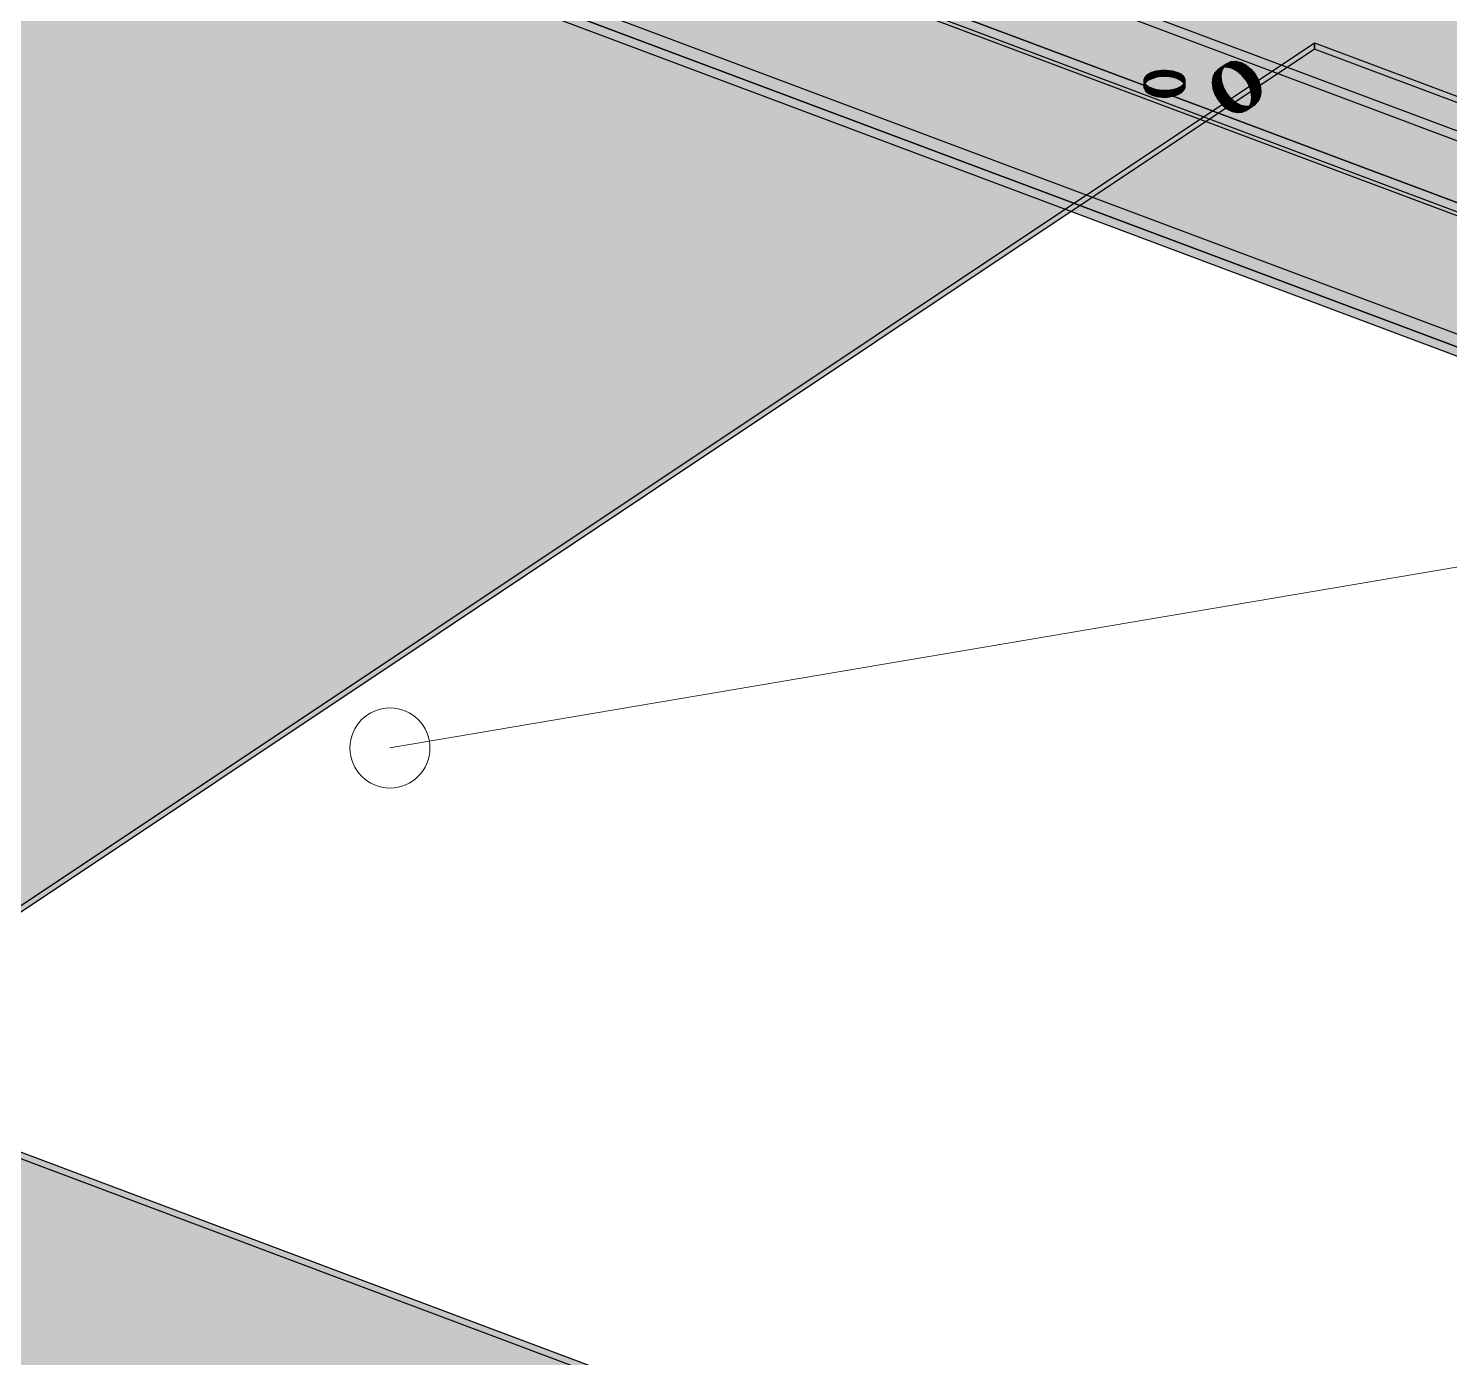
# Model space of a CAD drawing. Header units: millimetres. Extents: x 50 to 612415, y 2 to 4150.
# Drawn here: x 470749.7 to 470945, y 1847.5 to 2030.1 of the extents above; entities that cross this region are included whole.
import ezdxf

# ---------------------------------------------------------------- set-up
doc = ezdxf.new("R2010")
doc.units = ezdxf.units.MM
for name, color, linetype, lineweight in [('DIM', 7, 'Continuous', 13), ('HATCH', 8, 'Continuous', 9), ('OUTLINE', 7, 'Continuous', 25)]:
    doc.layers.add(name, color=color, linetype=linetype, lineweight=lineweight)

msp = doc.modelspace()

# ---------------------------------------------------------------- hatches: boundary and pattern name
at = {"layer": 'HATCH', "true_color": 0x617c87}
for points in [[(470038.875, 2354.844), (471496.097, 1808.386), (471497.334, 1809.21), (470040.112, 2355.669)], [(470022.793, 2334.303), (471480.016, 1787.845), (471497.334, 1799.39), (470040.112, 2345.849)], [(471496.097, 1798.566), (470038.875, 2345.024), (470040.112, 2345.849), (471497.334, 1799.39)], [(471480.016, 1786.059), (470022.793, 2332.518), (470040.112, 2344.063), (471497.334, 1797.605)], [(471478.779, 1785.234), (470021.556, 2331.693), (470022.793, 2332.518), (471480.016, 1786.059)], [(470693.47, 2173.438), (470241.504, 2071.999), (470906.166, 2024.339)], [(470906.166, 2023.447), (470241.504, 2071.106), (470693.47, 2172.545)], [(470926.445, 2028.086), (470693.47, 2173.438), (470908.057, 2023.807)], [(470693.47, 2173.438), (470906.166, 2024.339), (470906.883, 2024.248)], [(470693.47, 2173.438), (470906.883, 2024.248), (470907.528, 2024.066)], [(470693.47, 2173.438), (470907.528, 2024.066), (470908.057, 2023.807)], [(470926.445, 2028.086), (471173.851, 1935.309), (470693.47, 2173.438)], [(470908.057, 2022.915), (470693.47, 2172.545), (470926.445, 2027.194)], [(470906.883, 2023.355), (470906.166, 2023.447), (470693.47, 2172.545)], [(470907.528, 2023.173), (470906.883, 2023.355), (470693.47, 2172.545)], [(470908.057, 2022.915), (470907.528, 2023.173), (470693.47, 2172.545)], [(470693.47, 2172.545), (471173.851, 1934.416), (470926.445, 2027.194)], [(470903.196, 2023.46), (470241.504, 2071.999), (470242.103, 2071.953)], [(470241.504, 2071.999), (470905.426, 2024.335), (470906.166, 2024.339)], [(470241.504, 2071.999), (470904.714, 2024.236), (470905.426, 2024.335)], [(470241.504, 2071.999), (470904.077, 2024.047), (470904.714, 2024.236)], [(470241.504, 2071.999), (470903.559, 2023.783), (470904.077, 2024.047)], [(470903.196, 2023.46), (470903.559, 2023.783), (470241.504, 2071.999)], [(470903.196, 2023.46), (470242.103, 2071.953), (470242.673, 2071.849)], [(470242.103, 2071.06), (470241.504, 2071.106), (470903.196, 2022.567)], [(470906.166, 2023.447), (470905.426, 2023.443), (470241.504, 2071.106)], [(470905.426, 2023.443), (470904.714, 2023.343), (470241.504, 2071.106)], [(470904.714, 2023.343), (470904.077, 2023.154), (470241.504, 2071.106)], [(470904.077, 2023.154), (470903.559, 2022.89), (470241.504, 2071.106)], [(470241.504, 2071.106), (470903.559, 2022.89), (470903.196, 2022.567)], [(470242.673, 2070.956), (470242.103, 2071.06), (470903.196, 2022.567)], [(470903.196, 2023.46), (470242.673, 2071.849), (470243.191, 2071.692)], [(470243.191, 2070.799), (470242.673, 2070.956), (470903.196, 2022.567)], [(470903.196, 2023.46), (470243.191, 2071.692), (470721.974, 1900.363)], [(470721.974, 1899.47), (470243.191, 2070.799), (470903.196, 2022.567)], [(470248.964, 2056.641), (470230.821, 2063.445), (470938.145, 1786.762)], [(470230.821, 2063.445), (470707.232, 1873.354), (470938.145, 1786.762)], [(470938.145, 1785.87), (470230.821, 2062.552), (470248.964, 2055.749)], [(470938.145, 1785.87), (470707.232, 1872.462), (470230.821, 2062.552)], [(470963.555, 1795.112), (470249.482, 2056.484), (470248.964, 2056.641)], [(470963.555, 1795.112), (470248.964, 2056.641), (470938.145, 1786.762)], [(470963.555, 1795.112), (470250.052, 2056.38), (470249.482, 2056.484)], [(470963.555, 1795.112), (470250.651, 2056.334), (470250.052, 2056.38)], [(470963.555, 1795.112), (470251.257, 2056.348), (470250.651, 2056.334)], [(470963.555, 1795.112), (470261.489, 2057.26), (470251.257, 2056.348)], [(470251.257, 2055.455), (470261.489, 2056.367), (470963.555, 1794.219)], [(470963.555, 1795.112), (470261.899, 2057.144), (470261.489, 2057.26)], [(470261.489, 2056.367), (470261.899, 2056.252), (470963.555, 1794.219)], [(470963.555, 1795.112), (470262.355, 2057.086), (470261.899, 2057.144)], [(470963.555, 1795.112), (470262.826, 2057.088), (470262.355, 2057.086)], [(470963.555, 1795.112), (470263.28, 2057.152), (470262.826, 2057.088)], [(470963.555, 1795.112), (470263.685, 2057.272), (470263.28, 2057.152)], [(470263.28, 2056.259), (470263.685, 2056.379), (470963.555, 1794.219)], [(470963.555, 1795.112), (470264.014, 2057.44), (470263.685, 2057.272)], [(470263.685, 2056.379), (470264.014, 2056.547), (470963.555, 1794.219)], [(470248.964, 2055.749), (470249.482, 2055.591), (470963.555, 1794.219)], [(470938.145, 1785.87), (470248.964, 2055.749), (470963.555, 1794.219)], [(470249.482, 2055.591), (470250.052, 2055.488), (470963.555, 1794.219)], [(470250.052, 2055.488), (470250.651, 2055.442), (470963.555, 1794.219)], [(470250.651, 2055.442), (470251.257, 2055.455), (470963.555, 1794.219)], [(470261.899, 2056.252), (470262.355, 2056.193), (470963.555, 1794.219)], [(470262.355, 2056.193), (470262.826, 2056.196), (470963.555, 1794.219)], [(470262.826, 2056.196), (470263.28, 2056.259), (470963.555, 1794.219)], [(470722.541, 1898.379), (470716.149, 1887.89), (470926.445, 2028.086)], [(470926.445, 2027.194), (470716.149, 1886.997), (470722.541, 1897.486)], [(470908.095, 2022.082), (470722.541, 1898.379), (470926.445, 2028.086)], [(470926.445, 2027.194), (470722.541, 1897.486), (470908.095, 2021.189)], [(470926.445, 2028.086), (470908.057, 2023.807), (470908.434, 2023.489)], [(470908.434, 2022.596), (470908.057, 2022.915), (470926.445, 2027.194)], [(470926.445, 2028.086), (470908.458, 2022.404), (470908.095, 2022.082)], [(470908.095, 2021.189), (470908.458, 2021.511), (470926.445, 2027.194)], [(470926.445, 2028.086), (470908.434, 2023.489), (470908.634, 2023.133)], [(470908.634, 2022.24), (470908.434, 2022.596), (470926.445, 2027.194)], [(470926.445, 2028.086), (470908.642, 2022.763), (470908.458, 2022.404)], [(470908.458, 2021.511), (470908.642, 2021.87), (470926.445, 2027.194)], [(470926.445, 2028.086), (470908.634, 2023.133), (470908.642, 2022.763)], [(470908.642, 2021.87), (470908.634, 2022.24), (470926.445, 2027.194)], [(470915.809, 2024.191), (470915.105, 2024.555), (470916.342, 2025.38), (470917.046, 2025.015)], [(470903.196, 2023.46), (470721.974, 1900.363), (470722.503, 1900.104)], [(470903.196, 2023.46), (470722.503, 1900.104), (470722.88, 1899.786)], [(470903.013, 2023.102), (470903.196, 2023.46), (470722.541, 1898.379)], [(470903.196, 2023.46), (470722.903, 1898.701), (470722.541, 1898.379)], [(470903.196, 2023.46), (470722.88, 1899.786), (470723.079, 1899.43)], [(470903.196, 2023.46), (470723.087, 1899.06), (470722.903, 1898.701)], [(470903.196, 2023.46), (470723.079, 1899.43), (470723.087, 1899.06)], [(470917.029, 2022.971), (470916.466, 2023.65), (470917.703, 2024.475), (470918.266, 2023.795)], [(470722.503, 1899.211), (470721.974, 1899.47), (470903.196, 2022.567)], [(470722.88, 1898.893), (470722.503, 1899.211), (470903.196, 2022.567)], [(470903.021, 2022.732), (470903.013, 2023.102), (470722.541, 1898.379)], [(470903.22, 2022.375), (470903.021, 2022.732), (470722.541, 1898.379)], [(470722.541, 1897.486), (470903.196, 2022.567), (470903.013, 2022.209)], [(470722.541, 1897.486), (470722.903, 1897.808), (470903.196, 2022.567)], [(470903.597, 2022.057), (470903.22, 2022.375), (470722.541, 1898.379)], [(470722.541, 1897.486), (470903.013, 2022.209), (470903.021, 2021.839)], [(470908.095, 2022.082), (470907.578, 2021.817), (470722.541, 1898.379)], [(470904.126, 2021.798), (470903.597, 2022.057), (470722.541, 1898.379)], [(470722.541, 1897.486), (470903.021, 2021.839), (470903.22, 2021.483)], [(470907.578, 2021.817), (470906.941, 2021.629), (470722.541, 1898.379)], [(470904.771, 2021.617), (470904.126, 2021.798), (470722.541, 1898.379)], [(470906.941, 2021.629), (470906.228, 2021.529), (470722.541, 1898.379)], [(470905.488, 2021.525), (470904.771, 2021.617), (470722.541, 1898.379)], [(470906.228, 2021.529), (470905.488, 2021.525), (470722.541, 1898.379)], [(470722.541, 1897.486), (470903.22, 2021.483), (470903.597, 2021.164)], [(470722.541, 1897.486), (470907.578, 2020.924), (470908.095, 2021.189)], [(470722.541, 1897.486), (470903.597, 2021.164), (470904.126, 2020.905)], [(470723.079, 1898.537), (470722.88, 1898.893), (470903.196, 2022.567)], [(470722.903, 1897.808), (470723.087, 1898.167), (470903.196, 2022.567)], [(470723.087, 1898.167), (470723.079, 1898.537), (470903.196, 2022.567)], [(470722.541, 1897.486), (470906.941, 2020.736), (470907.578, 2020.924)], [(470722.541, 1897.486), (470904.126, 2020.905), (470904.771, 2020.724)], [(470722.541, 1897.486), (470906.228, 2020.636), (470906.941, 2020.736)], [(470722.541, 1897.486), (470904.771, 2020.724), (470905.488, 2020.632)], [(470722.541, 1897.486), (470905.488, 2020.632), (470906.228, 2020.636)], [(470913.181, 2020.248), (470913.744, 2019.568), (470914.981, 2020.393), (470914.418, 2021.072)], [(470914.401, 2019.028), (470915.105, 2018.663), (470916.342, 2019.488), (470915.638, 2019.852)], [(470704.449, 1871.499), (470371.842, 1959.019), (471196.53, 1649.761)], [(471196.53, 1648.868), (470371.842, 1958.126), (470704.449, 1870.606)], [(470707.232, 1873.354), (470707.665, 1873.143), (470938.145, 1786.762)], [(470707.665, 1873.143), (470707.974, 1872.882), (470938.145, 1786.762)], [(470707.974, 1872.882), (470708.137, 1872.591), (470938.145, 1786.762)], [(470934.601, 1786.267), (470704.977, 1871.35), (470704.449, 1871.499)], [(470934.45, 1785.973), (470934.601, 1786.267), (470704.449, 1871.499)], [(470934.457, 1785.671), (470934.45, 1785.973), (470704.449, 1871.499)], [(470934.62, 1785.379), (470934.457, 1785.671), (470704.449, 1871.499)], [(470934.929, 1785.118), (470934.62, 1785.379), (470704.449, 1871.499)], [(470935.361, 1784.907), (470934.929, 1785.118), (470704.449, 1871.499)], [(470935.361, 1784.907), (470704.449, 1871.499), (471196.53, 1649.761)], [(470934.601, 1786.267), (470705.563, 1871.275), (470704.977, 1871.35)], [(470934.601, 1786.267), (470706.169, 1871.279), (470705.563, 1871.275)], [(470934.601, 1786.267), (470706.752, 1871.36), (470706.169, 1871.279)], [(470934.601, 1786.267), (470707.273, 1871.514), (470706.752, 1871.36)], [(470938.145, 1785.87), (470707.665, 1872.25), (470707.232, 1872.462)], [(470934.601, 1786.267), (470707.696, 1871.731), (470707.273, 1871.514)], [(470707.273, 1870.622), (470707.696, 1870.838), (470934.601, 1785.374)], [(470938.145, 1785.87), (470707.974, 1871.99), (470707.665, 1872.25)], [(470707.993, 1871.995), (470707.696, 1871.731), (470934.898, 1786.53)], [(470934.601, 1786.267), (470934.898, 1786.53), (470707.696, 1871.731)], [(470934.898, 1785.638), (470707.696, 1870.838), (470707.993, 1871.102)], [(470707.696, 1870.838), (470934.898, 1785.638), (470934.601, 1785.374)], [(470938.145, 1785.87), (470708.137, 1871.698), (470707.974, 1871.99)], [(470708.143, 1872.288), (470707.993, 1871.995), (470938.145, 1786.762)], [(470707.993, 1871.995), (470936.425, 1786.983), (470937.031, 1786.986)], [(470707.993, 1871.995), (470937.031, 1786.986), (470937.617, 1786.911)], [(470707.993, 1871.995), (470935.842, 1786.901), (470936.425, 1786.983)], [(470707.993, 1871.995), (470937.617, 1786.911), (470938.145, 1786.762)], [(470707.993, 1871.995), (470935.321, 1786.747), (470935.842, 1786.901)], [(470707.993, 1871.995), (470934.898, 1786.53), (470935.321, 1786.747)], [(470938.145, 1785.87), (470707.993, 1871.102), (470708.143, 1871.395)], [(470937.031, 1786.093), (470936.425, 1786.09), (470707.993, 1871.102)], [(470937.617, 1786.018), (470937.031, 1786.093), (470707.993, 1871.102)], [(470936.425, 1786.09), (470935.842, 1786.008), (470707.993, 1871.102)], [(470938.145, 1785.87), (470937.617, 1786.018), (470707.993, 1871.102)], [(470935.842, 1786.008), (470935.321, 1785.854), (470707.993, 1871.102)], [(470935.321, 1785.854), (470934.898, 1785.638), (470707.993, 1871.102)], [(470708.137, 1872.591), (470708.143, 1872.288), (470938.145, 1786.762)], [(470938.145, 1785.87), (470708.143, 1871.395), (470708.137, 1871.698)], [(470704.449, 1870.606), (470704.977, 1870.458), (470934.601, 1785.374)], [(470704.449, 1870.606), (470934.601, 1785.374), (470934.45, 1785.08)], [(470704.449, 1870.606), (470934.45, 1785.08), (470934.457, 1784.778)], [(470704.449, 1870.606), (470934.457, 1784.778), (470934.62, 1784.486)], [(470704.449, 1870.606), (470934.62, 1784.486), (470934.929, 1784.226)], [(470704.449, 1870.606), (470934.929, 1784.226), (470935.361, 1784.014)], [(471196.53, 1648.868), (470704.449, 1870.606), (470935.361, 1784.014)], [(470704.977, 1870.458), (470705.563, 1870.383), (470934.601, 1785.374)], [(470705.563, 1870.383), (470706.169, 1870.386), (470934.601, 1785.374)], [(470706.169, 1870.386), (470706.752, 1870.467), (470934.601, 1785.374)], [(470706.752, 1870.467), (470707.273, 1870.622), (470934.601, 1785.374)]]:
    msp.add_hatch(color=145, dxfattribs=at).paths.add_polyline_path(points)
at = {"layer": 'HATCH', "true_color": 0x5b747f}
for points in [[(470040.112, 2346.831), (471497.334, 1809.21), (470040.112, 2355.669)], [(470038.875, 2354.844), (471496.097, 1808.386), (470038.875, 2346.006)], [(471478.779, 1785.234), (470021.556, 2331.693), (470021.556, 2345.977)], [(471478.779, 1799.518), (470021.556, 2345.977), (470255.355, 2266.069)], [(471478.779, 1799.518), (471478.779, 1785.234), (470021.556, 2345.977)], [(470022.793, 2346.802), (470022.793, 2332.518), (471480.016, 1786.059)], [(470256.592, 2266.894), (470022.793, 2346.802), (471480.016, 1800.343)], [(470022.793, 2346.802), (471480.016, 1786.059), (471480.016, 1800.343)], [(471496.097, 1798.566), (470038.875, 2345.024), (470038.875, 2346.006)], [(471496.097, 1799.548), (471496.097, 1798.566), (470038.875, 2346.006)], [(471496.097, 1808.386), (471496.097, 1799.548), (470038.875, 2346.006)], [(470040.112, 2346.831), (470040.112, 2345.849), (471497.334, 1799.39)], [(470040.112, 2346.831), (471497.334, 1799.39), (471497.334, 1800.372)], [(470040.112, 2346.831), (471497.334, 1800.372), (471497.334, 1809.21)], [(471497.334, 1799.39), (470040.112, 2345.849), (470040.112, 2344.063)], [(471497.334, 1799.39), (470040.112, 2344.063), (471497.334, 1797.605)], [(470022.793, 2332.518), (470022.793, 2334.303), (471480.016, 1787.845)], [(471480.016, 1786.059), (470022.793, 2332.518), (471480.016, 1787.845)], [(471478.779, 1799.518), (470255.355, 2266.069), (470585.23, 2142.366)], [(470586.467, 2143.191), (470256.592, 2266.894), (471480.016, 1800.343)], [(470915.105, 2024.555), (470585.23, 2148.258), (470585.23, 2163.792)], [(471244.98, 1900.852), (470585.23, 2163.792), (470750.168, 2102.208)], [(471244.98, 1900.852), (470915.105, 2024.555), (470585.23, 2163.792)], [(470586.467, 2164.617), (470586.467, 2149.083), (470916.342, 2025.38)], [(470751.405, 2103.033), (470586.467, 2164.617), (471246.217, 1901.677)], [(470586.467, 2164.617), (470916.342, 2025.38), (471246.217, 1901.677)], [(470915.105, 2024.555), (470585.934, 2147.894), (470585.23, 2148.258)], [(470586.467, 2149.083), (470587.171, 2148.719), (470916.342, 2025.38)], [(470587.171, 2148.719), (470587.828, 2148.178), (470916.342, 2025.38)], [(470587.828, 2148.178), (470588.391, 2147.499), (470916.342, 2025.38)], [(470915.105, 2024.555), (470586.591, 2147.353), (470585.934, 2147.894)], [(470915.105, 2024.555), (470587.154, 2146.674), (470586.591, 2147.353)], [(470915.105, 2024.555), (470587.587, 2145.902), (470587.154, 2146.674)], [(470588.391, 2147.499), (470588.824, 2146.726), (470916.342, 2025.38)], [(470588.824, 2146.726), (470589.096, 2145.914), (470916.342, 2025.38)], [(470915.105, 2024.555), (470587.859, 2145.089), (470587.587, 2145.902)], [(470912.384, 2022.63), (470587.952, 2144.292), (470587.859, 2145.089)], [(470912.476, 2023.357), (470912.384, 2022.63), (470587.859, 2145.089)], [(470912.748, 2023.966), (470912.476, 2023.357), (470587.859, 2145.089)], [(470913.181, 2024.414), (470912.748, 2023.966), (470587.859, 2145.089)], [(470913.744, 2024.671), (470913.181, 2024.414), (470587.859, 2145.089)], [(470914.401, 2024.719), (470913.744, 2024.671), (470587.859, 2145.089)], [(470915.105, 2024.555), (470914.401, 2024.719), (470587.859, 2145.089)], [(470587.859, 2143.564), (470587.952, 2144.292), (470912.476, 2021.832)], [(470587.952, 2144.292), (470912.384, 2022.63), (470912.476, 2021.832)], [(470913.713, 2022.657), (470589.096, 2144.389), (470588.824, 2143.78)], [(470589.096, 2145.914), (470589.189, 2145.116), (470913.621, 2023.454)], [(470589.096, 2145.914), (470913.621, 2023.454), (470913.713, 2024.182)], [(470589.096, 2145.914), (470913.713, 2024.182), (470913.985, 2024.791)], [(470589.096, 2145.914), (470913.985, 2024.791), (470914.418, 2025.239)], [(470589.096, 2145.914), (470914.418, 2025.239), (470914.981, 2025.496)], [(470589.096, 2145.914), (470914.981, 2025.496), (470915.638, 2025.544)], [(470589.096, 2145.914), (470915.638, 2025.544), (470916.342, 2025.38)], [(470913.713, 2022.657), (470589.189, 2145.116), (470589.096, 2144.389)], [(470913.713, 2022.657), (470913.621, 2023.454), (470589.189, 2145.116)], [(470585.23, 2142.366), (470585.934, 2142.202), (470912.476, 2021.832)], [(470585.23, 2142.366), (470912.748, 2021.02), (470913.181, 2020.248)], [(470585.23, 2142.366), (470913.181, 2020.248), (470913.744, 2019.568)], [(470585.23, 2142.366), (470912.476, 2021.832), (470912.748, 2021.02)], [(470585.23, 2142.366), (470913.744, 2019.568), (470914.401, 2019.028)], [(470585.23, 2142.366), (470914.401, 2019.028), (470915.105, 2018.663)], [(471478.779, 1799.518), (470585.23, 2142.366), (470915.105, 2018.663)], [(470585.934, 2142.202), (470586.591, 2142.251), (470912.476, 2021.832)], [(470913.713, 2022.657), (470587.171, 2143.027), (470586.467, 2143.191)], [(470914.418, 2021.072), (470913.985, 2021.845), (470586.467, 2143.191)], [(470914.981, 2020.393), (470914.418, 2021.072), (470586.467, 2143.191)], [(470913.985, 2021.845), (470913.713, 2022.657), (470586.467, 2143.191)], [(470915.638, 2019.852), (470914.981, 2020.393), (470586.467, 2143.191)], [(470916.342, 2019.488), (470915.638, 2019.852), (470586.467, 2143.191)], [(470916.342, 2019.488), (470586.467, 2143.191), (471480.016, 1800.343)], [(470586.591, 2142.251), (470587.154, 2142.507), (470912.476, 2021.832)], [(470587.154, 2142.507), (470587.587, 2142.955), (470912.476, 2021.832)], [(470913.713, 2022.657), (470587.828, 2143.075), (470587.171, 2143.027)], [(470587.587, 2142.955), (470587.859, 2143.564), (470912.476, 2021.832)], [(470913.713, 2022.657), (470588.391, 2143.332), (470587.828, 2143.075)], [(470913.713, 2022.657), (470588.824, 2143.78), (470588.391, 2143.332)], [(471244.98, 1900.852), (470750.168, 2102.208), (470915.105, 2040.089)], [(470916.342, 2040.914), (470751.405, 2103.033), (471246.217, 1901.677)], [(471246.217, 1917.211), (470916.342, 2040.914), (471246.217, 1901.677)], [(470915.105, 2040.089), (470915.809, 2039.925), (471242.351, 1919.555)], [(471244.98, 1900.852), (470915.105, 2040.089), (471244.98, 1916.386)], [(470915.105, 2040.089), (471242.623, 1918.743), (471243.056, 1917.97)], [(470915.105, 2040.089), (471243.056, 1917.97), (471243.619, 1917.291)], [(470915.105, 2040.089), (471242.351, 1919.555), (471242.623, 1918.743)], [(470915.105, 2040.089), (471243.619, 1917.291), (471244.276, 1916.75)], [(470915.105, 2040.089), (471244.276, 1916.75), (471244.98, 1916.386)], [(470915.809, 2039.925), (470916.466, 2039.974), (471242.351, 1919.555)], [(470916.466, 2039.974), (470917.029, 2040.23), (471242.351, 1919.555)], [(470917.029, 2040.23), (470917.462, 2040.678), (471242.351, 1919.555)], [(471173.851, 1934.416), (470926.445, 2027.194), (470926.445, 2028.086), (471173.851, 1935.309)], [(470916.342, 2025.38), (470917.046, 2025.015), (471246.217, 1901.677)], [(470912.384, 2022.63), (470912.476, 2021.832), (470913.713, 2022.657), (470913.621, 2023.454)], [(471244.98, 1900.852), (470915.809, 2024.191), (470915.105, 2024.555)], [(471244.98, 1900.852), (470916.466, 2023.65), (470915.809, 2024.191)], [(471244.98, 1900.852), (470917.029, 2022.971), (470916.466, 2023.65)], [(470917.046, 2025.015), (470917.703, 2024.475), (471246.217, 1901.677)], [(470917.703, 2024.475), (470918.266, 2023.795), (471246.217, 1901.677)], [(470918.266, 2023.795), (470918.699, 2023.023), (471246.217, 1901.677)], [(471244.98, 1900.852), (470917.462, 2022.198), (470917.029, 2022.971)], [(471244.98, 1900.852), (470917.734, 2021.386), (470917.462, 2022.198)], [(470917.827, 2020.589), (470917.734, 2021.386), (470918.971, 2022.211), (470919.064, 2021.413)], [(471242.259, 1898.927), (470917.827, 2020.589), (470917.734, 2021.386)], [(471242.351, 1899.654), (471242.259, 1898.927), (470917.734, 2021.386)], [(471242.623, 1900.263), (471242.351, 1899.654), (470917.734, 2021.386)], [(471243.056, 1900.711), (471242.623, 1900.263), (470917.734, 2021.386)], [(471243.619, 1900.968), (471243.056, 1900.711), (470917.734, 2021.386)], [(471244.276, 1901.016), (471243.619, 1900.968), (470917.734, 2021.386)], [(471244.98, 1900.852), (471244.276, 1901.016), (470917.734, 2021.386)], [(470918.699, 2023.023), (470918.971, 2022.211), (471246.217, 1901.677)], [(470918.971, 2022.211), (470919.064, 2021.413), (471243.496, 1899.751)], [(470918.971, 2022.211), (471243.496, 1899.751), (471243.588, 1900.479)], [(470918.971, 2022.211), (471243.588, 1900.479), (471243.86, 1901.088)], [(470918.971, 2022.211), (471243.86, 1901.088), (471244.293, 1901.536)], [(470918.971, 2022.211), (471244.293, 1901.536), (471244.856, 1901.792)], [(470918.971, 2022.211), (471244.856, 1901.792), (471245.513, 1901.841)], [(470918.971, 2022.211), (471245.513, 1901.841), (471246.217, 1901.677)], [(471243.588, 1898.954), (470919.064, 2021.413), (470918.971, 2020.686)], [(471243.588, 1898.954), (471243.496, 1899.751), (470919.064, 2021.413)], [(471243.588, 1898.954), (470917.046, 2019.324), (470916.342, 2019.488)], [(471244.293, 1897.369), (471243.86, 1898.142), (470916.342, 2019.488)], [(471244.856, 1896.69), (471244.293, 1897.369), (470916.342, 2019.488)], [(471243.86, 1898.142), (471243.588, 1898.954), (470916.342, 2019.488)], [(471245.513, 1896.149), (471244.856, 1896.69), (470916.342, 2019.488)], [(471246.217, 1895.785), (471245.513, 1896.149), (470916.342, 2019.488)], [(471246.217, 1895.785), (470916.342, 2019.488), (471480.016, 1800.343)], [(470917.029, 2018.804), (470917.462, 2019.252), (471242.351, 1898.129)], [(471243.588, 1898.954), (470917.703, 2019.372), (470917.046, 2019.324)], [(470917.462, 2019.252), (470917.734, 2019.861), (471242.351, 1898.129)], [(471243.588, 1898.954), (470918.266, 2019.629), (470917.703, 2019.372)], [(470917.734, 2019.861), (470917.827, 2020.589), (471242.351, 1898.129)], [(470917.827, 2020.589), (471242.259, 1898.927), (471242.351, 1898.129)], [(471243.588, 1898.954), (470918.699, 2020.077), (470918.266, 2019.629)], [(471243.588, 1898.954), (470918.971, 2020.686), (470918.699, 2020.077)], [(470915.105, 2018.663), (470915.809, 2018.499), (471242.351, 1898.129)], [(470915.105, 2018.663), (471242.623, 1897.317), (471243.056, 1896.544)], [(470915.105, 2018.663), (471243.056, 1896.544), (471243.619, 1895.865)], [(470915.105, 2018.663), (471242.351, 1898.129), (471242.623, 1897.317)], [(470915.105, 2018.663), (471243.619, 1895.865), (471244.276, 1895.324)], [(470915.105, 2018.663), (471244.276, 1895.324), (471244.98, 1894.96)], [(471478.779, 1799.518), (470915.105, 2018.663), (471244.98, 1894.96)], [(470915.809, 2018.499), (470916.466, 2018.548), (471242.351, 1898.129)], [(470916.466, 2018.548), (470917.029, 2018.804), (471242.351, 1898.129)], [(470716.149, 1886.997), (470963.555, 1794.219), (470963.555, 1795.112), (470716.149, 1887.89)]]:
    msp.add_hatch(color=147, dxfattribs=at).paths.add_polyline_path(points)
at = {"layer": 'HATCH', "true_color": 0x5a737d}
for points in [[(470926.445, 2027.194), (470716.149, 1886.997), (470716.149, 1887.89), (470926.445, 2028.086)], [(470913.181, 2024.414), (470912.748, 2023.966), (470913.985, 2024.791), (470914.418, 2025.239)], [(470917.029, 2018.804), (470917.462, 2019.252), (470918.699, 2020.077), (470918.266, 2019.629)]]:
    msp.add_hatch(color=147, dxfattribs=at).paths.add_polyline_path(points)
at = {"layer": 'HATCH', "true_color": 0x5c7681}
for points in [[(470913.744, 2024.671), (470913.181, 2024.414), (470914.418, 2025.239), (470914.981, 2025.496)], [(470906.166, 2023.447), (470905.426, 2023.443), (470905.426, 2024.335), (470906.166, 2024.339)], [(470905.488, 2020.632), (470906.228, 2020.636), (470906.228, 2021.529), (470905.488, 2021.525)], [(470916.466, 2018.548), (470917.029, 2018.804), (470918.266, 2019.629), (470917.703, 2019.372)]]:
    msp.add_hatch(color=155, dxfattribs=at).paths.add_polyline_path(points)
at = {"layer": 'HATCH', "true_color": 0x5f7984}
for points in [[(470914.401, 2024.719), (470913.744, 2024.671), (470914.981, 2025.496), (470915.638, 2025.544)], [(470915.809, 2018.499), (470916.466, 2018.548), (470917.703, 2019.372), (470917.046, 2019.324)]]:
    msp.add_hatch(color=155, dxfattribs=at).paths.add_polyline_path(points)
at = {"layer": 'HATCH', "true_color": 0x607b86}
for points in [[(470915.105, 2024.555), (470914.401, 2024.719), (470915.638, 2025.544), (470916.342, 2025.38)], [(470915.105, 2018.663), (470915.809, 2018.499), (470917.046, 2019.324), (470916.342, 2019.488)]]:
    msp.add_hatch(color=155, dxfattribs=at).paths.add_polyline_path(points)
at = {"layer": 'HATCH', "true_color": 0x58707a}
for points in [[(470903.196, 2022.567), (470903.013, 2022.209), (470903.013, 2023.102), (470903.196, 2023.46)], [(470908.634, 2022.24), (470908.434, 2022.596), (470908.434, 2023.489), (470908.634, 2023.133)], [(470903.021, 2021.839), (470903.22, 2021.483), (470903.22, 2022.375), (470903.021, 2022.732)], [(470908.458, 2021.511), (470908.642, 2021.87), (470908.642, 2022.763), (470908.458, 2022.404)]]:
    msp.add_hatch(color=147, dxfattribs=at).paths.add_polyline_path(points)
at = {"layer": 'HATCH', "true_color": 0x59727c}
for points in [[(470903.559, 2022.89), (470903.196, 2022.567), (470903.196, 2023.46), (470903.559, 2023.783)], [(470908.095, 2021.189), (470908.458, 2021.511), (470908.458, 2022.404), (470908.095, 2022.082)]]:
    msp.add_hatch(color=147, dxfattribs=at).paths.add_polyline_path(points)
at = {"layer": 'HATCH', "true_color": 0x5a737e}
for points in [[(470904.077, 2023.154), (470903.559, 2022.89), (470903.559, 2023.783), (470904.077, 2024.047)], [(470907.578, 2020.924), (470908.095, 2021.189), (470908.095, 2022.082), (470907.578, 2021.817)]]:
    msp.add_hatch(color=147, dxfattribs=at).paths.add_polyline_path(points)
at = {"layer": 'HATCH', "true_color": 0x5b7580}
for points in [[(470904.714, 2023.343), (470904.077, 2023.154), (470904.077, 2024.047), (470904.714, 2024.236)], [(470906.941, 2020.736), (470907.578, 2020.924), (470907.578, 2021.817), (470906.941, 2021.629)]]:
    msp.add_hatch(color=147, dxfattribs=at).paths.add_polyline_path(points)
at = {"layer": 'HATCH', "true_color": 0x5c7680}
for points in [[(470905.426, 2023.443), (470904.714, 2023.343), (470904.714, 2024.236), (470905.426, 2024.335)], [(470906.883, 2023.355), (470906.166, 2023.447), (470906.166, 2024.339), (470906.883, 2024.248)], [(470904.771, 2020.724), (470905.488, 2020.632), (470905.488, 2021.525), (470904.771, 2021.617)], [(470906.228, 2020.636), (470906.941, 2020.736), (470906.941, 2021.629), (470906.228, 2021.529)]]:
    msp.add_hatch(color=147, dxfattribs=at).paths.add_polyline_path(points)
at = {"layer": 'HATCH', "true_color": 0x5c7580}
for points in [[(470907.528, 2023.173), (470906.883, 2023.355), (470906.883, 2024.248), (470907.528, 2024.066)], [(470904.126, 2020.905), (470904.771, 2020.724), (470904.771, 2021.617), (470904.126, 2021.798)]]:
    msp.add_hatch(color=147, dxfattribs=at).paths.add_polyline_path(points)
at = {"layer": 'HATCH', "true_color": 0x5b747e}
for points in [[(470908.057, 2022.915), (470907.528, 2023.173), (470907.528, 2024.066), (470908.057, 2023.807)], [(470903.597, 2021.164), (470904.126, 2020.905), (470904.126, 2021.798), (470903.597, 2022.057)]]:
    msp.add_hatch(color=147, dxfattribs=at).paths.add_polyline_path(points)
at = {"layer": 'HATCH', "true_color": 0x59727d}
for points in [[(470908.434, 2022.596), (470908.057, 2022.915), (470908.057, 2023.807), (470908.434, 2023.489)], [(470903.22, 2021.483), (470903.597, 2021.164), (470903.597, 2022.057), (470903.22, 2022.375)]]:
    msp.add_hatch(color=147, dxfattribs=at).paths.add_polyline_path(points)
at = {"layer": 'HATCH', "true_color": 0x566e78}
for points in [[(470908.642, 2021.87), (470908.634, 2022.24), (470908.634, 2023.133), (470908.642, 2022.763)], [(470903.013, 2022.209), (470903.021, 2021.839), (470903.021, 2022.732), (470903.013, 2023.102)]]:
    msp.add_hatch(color=147, dxfattribs=at).paths.add_polyline_path(points)
at = {"layer": 'HATCH', "true_color": 0x58717b}
for points in [[(470912.476, 2023.357), (470912.384, 2022.63), (470913.621, 2023.454), (470913.713, 2024.182)], [(470917.734, 2019.861), (470917.827, 2020.589), (470919.064, 2021.413), (470918.971, 2020.686)]]:
    msp.add_hatch(color=147, dxfattribs=at).paths.add_polyline_path(points)
at = {"layer": 'HATCH', "true_color": 0x576f79}
for points in [[(470912.748, 2023.966), (470912.476, 2023.357), (470913.713, 2024.182), (470913.985, 2024.791)], [(470917.462, 2019.252), (470917.734, 2019.861), (470918.971, 2020.686), (470918.699, 2020.077)]]:
    msp.add_hatch(color=147, dxfattribs=at).paths.add_polyline_path(points)
at = {"layer": 'HATCH', "true_color": 0x617c88}
for points in [[(470916.466, 2023.65), (470915.809, 2024.191), (470917.046, 2025.015), (470917.703, 2024.475)], [(470913.744, 2019.568), (470914.401, 2019.028), (470915.638, 2019.852), (470914.981, 2020.393)]]:
    msp.add_hatch(color=145, dxfattribs=at).paths.add_polyline_path(points)
at = {"layer": 'HATCH', "true_color": 0x607a85}
for points in [[(470917.462, 2022.198), (470917.029, 2022.971), (470918.266, 2023.795), (470918.699, 2023.023)], [(470912.748, 2021.02), (470913.181, 2020.248), (470914.418, 2021.072), (470913.985, 2021.845)]]:
    msp.add_hatch(color=155, dxfattribs=at).paths.add_polyline_path(points)
at = {"layer": 'HATCH', "true_color": 0x5e7783}
for points in [[(470912.476, 2021.832), (470912.748, 2021.02), (470913.985, 2021.845), (470913.713, 2022.657)], [(470917.734, 2021.386), (470917.462, 2022.198), (470918.699, 2023.023), (470918.971, 2022.211)]]:
    msp.add_hatch(color=155, dxfattribs=at).paths.add_polyline_path(points)

# ---------------------------------------------------------------- linework, layer by layer
at = {"layer": 'DIM'}
msp.add_lwpolyline([(470799.398, 1931.222), (472800, 2270), (472900, 2270)], dxfattribs=at)
msp.add_circle((470799.398, 1931.222), 5.5, dxfattribs=at)
at = {"layer": 'OUTLINE', "color": 139, "true_color": 0x42544a}
for p, q in [((471497.334, 1809.21), (470040.112, 2355.669)), ((471497.334, 1809.21), (470040.112, 2355.669)), ((470038.875, 2354.844), (471496.097, 1808.386)), ((470038.875, 2354.844), (471496.097, 1808.386)), ((471497.334, 1799.39), (470040.112, 2345.849)), ((470040.112, 2345.849), (471497.334, 1799.39)), ((470040.112, 2345.849), (471497.334, 1799.39)), ((471497.334, 1799.39), (470040.112, 2345.849)), ((471496.097, 1798.566), (470038.875, 2345.024)), ((471496.097, 1798.566), (470038.875, 2345.024)), ((470040.112, 2344.063), (471497.334, 1797.605)), ((470040.112, 2344.063), (471497.334, 1797.605)), ((470022.793, 2334.303), (471480.016, 1787.845)), ((470022.793, 2334.303), (471480.016, 1787.845)), ((471478.779, 1785.234), (470021.556, 2331.693)), ((471478.779, 1785.234), (470021.556, 2331.693)), ((470022.793, 2332.518), (471480.016, 1786.059)), ((471480.016, 1786.059), (470022.793, 2332.518)), ((470022.793, 2332.518), (471480.016, 1786.059)), ((471480.016, 1786.059), (470022.793, 2332.518)), ((470963.555, 1795.112), (470264.014, 2057.44)), ((470264.014, 2056.547), (470963.555, 1794.219)), ((470716.149, 1887.89), (470926.445, 2028.086)), ((470716.149, 1887.89), (470926.445, 2028.086)), ((470926.445, 2027.194), (470716.149, 1886.997)), ((470926.445, 2027.194), (470716.149, 1886.997)), ((470926.445, 2028.086), (471173.851, 1935.309)), ((470926.445, 2027.194), (470926.445, 2028.086)), ((470926.445, 2028.086), (471173.851, 1935.309)), ((470926.445, 2028.086), (470926.445, 2027.194)), ((471173.851, 1934.416), (470926.445, 2027.194)), ((471173.851, 1934.416), (470926.445, 2027.194)), ((470914.418, 2025.239), (470913.181, 2024.414)), ((470913.181, 2024.414), (470914.418, 2025.239)), ((470914.981, 2025.496), (470913.744, 2024.671)), ((470913.744, 2024.671), (470914.981, 2025.496)), ((470913.985, 2024.791), (470914.418, 2025.239)), ((470913.985, 2024.791), (470914.418, 2025.239)), ((470915.638, 2025.544), (470914.401, 2024.719)), ((470914.401, 2024.719), (470915.638, 2025.544)), ((470914.418, 2025.239), (470914.981, 2025.496)), ((470914.418, 2025.239), (470914.981, 2025.496)), ((470914.981, 2025.496), (470915.638, 2025.544)), ((470914.981, 2025.496), (470915.638, 2025.544)), ((470916.342, 2025.38), (470915.105, 2024.555)), ((470915.105, 2024.555), (470916.342, 2025.38)), ((470915.638, 2025.544), (470916.342, 2025.38)), ((470915.638, 2025.544), (470916.342, 2025.38)), ((470916.342, 2025.38), (470917.046, 2025.015)), ((470916.342, 2025.38), (470917.046, 2025.015)), ((470903.013, 2023.102), (470903.196, 2023.46)), ((470903.013, 2023.102), (470903.196, 2023.46)), ((470903.196, 2023.46), (470903.559, 2023.783)), ((470903.196, 2023.46), (470903.559, 2023.783)), ((470903.196, 2022.567), (470903.196, 2023.46)), ((470903.196, 2023.46), (470903.196, 2022.567)), ((470903.559, 2023.783), (470904.077, 2024.047)), ((470903.559, 2023.783), (470904.077, 2024.047)), ((470903.559, 2022.89), (470903.559, 2023.783)), ((470903.559, 2023.783), (470903.559, 2022.89)), ((470904.077, 2023.154), (470903.559, 2022.89)), ((470904.077, 2023.154), (470903.559, 2022.89)), ((470904.077, 2024.047), (470904.714, 2024.236)), ((470904.077, 2024.047), (470904.714, 2024.236)), ((470904.077, 2023.154), (470904.077, 2024.047)), ((470904.077, 2024.047), (470904.077, 2023.154)), ((470904.714, 2023.343), (470904.077, 2023.154)), ((470904.714, 2023.343), (470904.077, 2023.154)), ((470904.714, 2024.236), (470905.426, 2024.335)), ((470904.714, 2024.236), (470905.426, 2024.335)), ((470904.714, 2023.343), (470904.714, 2024.236)), ((470904.714, 2024.236), (470904.714, 2023.343)), ((470905.426, 2023.443), (470904.714, 2023.343)), ((470905.426, 2023.443), (470904.714, 2023.343)), ((470905.426, 2024.335), (470906.166, 2024.339)), ((470905.426, 2024.335), (470906.166, 2024.339)), ((470905.426, 2023.443), (470905.426, 2024.335)), ((470905.426, 2024.335), (470905.426, 2023.443)), ((470906.166, 2023.447), (470905.426, 2023.443)), ((470906.166, 2023.447), (470905.426, 2023.443)), ((470906.166, 2024.339), (470906.883, 2024.248)), ((470906.166, 2024.339), (470906.166, 2023.447)), ((470906.166, 2023.447), (470906.166, 2024.339)), ((470906.166, 2024.339), (470906.883, 2024.248)), ((470906.883, 2023.355), (470906.166, 2023.447)), ((470906.883, 2023.355), (470906.166, 2023.447)), ((470906.883, 2024.248), (470907.528, 2024.066)), ((470906.883, 2024.248), (470906.883, 2023.355)), ((470906.883, 2023.355), (470906.883, 2024.248)), ((470906.883, 2024.248), (470907.528, 2024.066)), ((470907.528, 2023.173), (470906.883, 2023.355)), ((470907.528, 2023.173), (470906.883, 2023.355)), ((470907.528, 2024.066), (470908.057, 2023.807)), ((470907.528, 2024.066), (470907.528, 2023.173)), ((470907.528, 2023.173), (470907.528, 2024.066)), ((470907.528, 2024.066), (470908.057, 2023.807)), ((470908.057, 2022.915), (470907.528, 2023.173)), ((470908.057, 2022.915), (470907.528, 2023.173)), ((470908.057, 2023.807), (470908.434, 2023.489)), ((470908.057, 2023.807), (470908.057, 2022.915)), ((470908.057, 2022.915), (470908.057, 2023.807)), ((470908.057, 2023.807), (470908.434, 2023.489)), ((470908.434, 2023.489), (470908.634, 2023.133)), ((470908.434, 2023.489), (470908.434, 2022.596)), ((470908.434, 2022.596), (470908.434, 2023.489)), ((470908.434, 2023.489), (470908.634, 2023.133)), ((470908.634, 2023.133), (470908.642, 2022.763)), ((470908.634, 2023.133), (470908.634, 2022.24)), ((470908.634, 2022.24), (470908.634, 2023.133)), ((470908.634, 2023.133), (470908.642, 2022.763)), ((470913.621, 2023.454), (470912.384, 2022.63)), ((470912.384, 2022.63), (470913.621, 2023.454)), ((470912.476, 2023.357), (470912.384, 2022.63)), ((470912.476, 2023.357), (470912.384, 2022.63)), ((470913.713, 2024.182), (470912.476, 2023.357)), ((470912.476, 2023.357), (470913.713, 2024.182)), ((470912.748, 2023.966), (470912.476, 2023.357)), ((470912.748, 2023.966), (470912.476, 2023.357)), ((470913.985, 2024.791), (470912.748, 2023.966)), ((470912.748, 2023.966), (470913.985, 2024.791)), ((470913.181, 2024.414), (470912.748, 2023.966)), ((470913.181, 2024.414), (470912.748, 2023.966)), ((470913.744, 2024.671), (470913.181, 2024.414)), ((470913.744, 2024.671), (470913.181, 2024.414)), ((470913.621, 2023.454), (470913.713, 2024.182)), ((470913.621, 2023.454), (470913.713, 2024.182)), ((470913.713, 2022.657), (470913.621, 2023.454)), ((470913.713, 2022.657), (470913.621, 2023.454)), ((470913.713, 2024.182), (470913.985, 2024.791)), ((470913.713, 2024.182), (470913.985, 2024.791)), ((470914.401, 2024.719), (470913.744, 2024.671)), ((470914.401, 2024.719), (470913.744, 2024.671)), ((470915.105, 2024.555), (470914.401, 2024.719)), ((470915.105, 2024.555), (470914.401, 2024.719)), ((470915.809, 2024.191), (470915.105, 2024.555)), ((470915.809, 2024.191), (470915.105, 2024.555)), ((470917.046, 2025.015), (470915.809, 2024.191)), ((470915.809, 2024.191), (470917.046, 2025.015)), ((470916.466, 2023.65), (470915.809, 2024.191)), ((470916.466, 2023.65), (470915.809, 2024.191)), ((470917.703, 2024.475), (470916.466, 2023.65)), ((470916.466, 2023.65), (470917.703, 2024.475)), ((470917.029, 2022.971), (470916.466, 2023.65)), ((470917.029, 2022.971), (470916.466, 2023.65)), ((470918.266, 2023.795), (470917.029, 2022.971)), ((470917.029, 2022.971), (470918.266, 2023.795)), ((470917.046, 2025.015), (470917.703, 2024.475)), ((470917.046, 2025.015), (470917.703, 2024.475)), ((470917.703, 2024.475), (470918.266, 2023.795)), ((470917.703, 2024.475), (470918.266, 2023.795)), ((470918.266, 2023.795), (470918.699, 2023.023)), ((470918.266, 2023.795), (470918.699, 2023.023)), ((470903.013, 2022.209), (470903.013, 2023.102)), ((470903.021, 2022.732), (470903.013, 2023.102)), ((470903.013, 2023.102), (470903.013, 2022.209)), ((470903.021, 2022.732), (470903.013, 2023.102)), ((470903.196, 2022.567), (470903.013, 2022.209)), ((470903.196, 2022.567), (470903.013, 2022.209)), ((470903.013, 2022.209), (470903.021, 2021.839)), ((470903.013, 2022.209), (470903.021, 2021.839)), ((470903.021, 2021.839), (470903.021, 2022.732)), ((470903.22, 2022.375), (470903.021, 2022.732)), ((470903.021, 2022.732), (470903.021, 2021.839)), ((470903.22, 2022.375), (470903.021, 2022.732)), ((470903.021, 2021.839), (470903.22, 2021.483)), ((470903.021, 2021.839), (470903.22, 2021.483)), ((470903.559, 2022.89), (470903.196, 2022.567)), ((470903.559, 2022.89), (470903.196, 2022.567)), ((470903.22, 2021.483), (470903.22, 2022.375)), ((470903.597, 2022.057), (470903.22, 2022.375)), ((470903.22, 2022.375), (470903.22, 2021.483)), ((470903.597, 2022.057), (470903.22, 2022.375)), ((470903.22, 2021.483), (470903.597, 2021.164)), ((470903.22, 2021.483), (470903.597, 2021.164)), ((470903.597, 2021.164), (470903.597, 2022.057)), ((470904.126, 2021.798), (470903.597, 2022.057)), ((470903.597, 2022.057), (470903.597, 2021.164)), ((470904.126, 2021.798), (470903.597, 2022.057)), ((470903.597, 2021.164), (470904.126, 2020.905)), ((470903.597, 2021.164), (470904.126, 2020.905)), ((470904.126, 2020.905), (470904.126, 2021.798)), ((470904.771, 2021.617), (470904.126, 2021.798)), ((470904.126, 2021.798), (470904.126, 2020.905)), ((470904.771, 2021.617), (470904.126, 2021.798)), ((470904.771, 2020.724), (470904.771, 2021.617)), ((470905.488, 2021.525), (470904.771, 2021.617)), ((470904.771, 2021.617), (470904.771, 2020.724)), ((470905.488, 2021.525), (470904.771, 2021.617)), ((470906.228, 2021.529), (470905.488, 2021.525)), ((470906.228, 2021.529), (470905.488, 2021.525)), ((470905.488, 2020.632), (470905.488, 2021.525)), ((470905.488, 2021.525), (470905.488, 2020.632)), ((470906.941, 2021.629), (470906.228, 2021.529)), ((470906.941, 2021.629), (470906.228, 2021.529)), ((470906.228, 2021.529), (470906.228, 2020.636)), ((470906.228, 2020.636), (470906.228, 2021.529)), ((470907.578, 2021.817), (470906.941, 2021.629)), ((470907.578, 2021.817), (470906.941, 2021.629)), ((470906.941, 2021.629), (470906.941, 2020.736)), ((470906.941, 2020.736), (470906.941, 2021.629)), ((470908.095, 2022.082), (470907.578, 2021.817)), ((470908.095, 2022.082), (470907.578, 2021.817)), ((470907.578, 2021.817), (470907.578, 2020.924)), ((470907.578, 2020.924), (470907.578, 2021.817)), ((470907.578, 2020.924), (470908.095, 2021.189)), ((470907.578, 2020.924), (470908.095, 2021.189)), ((470908.434, 2022.596), (470908.057, 2022.915)), ((470908.434, 2022.596), (470908.057, 2022.915)), ((470908.458, 2022.404), (470908.095, 2022.082)), ((470908.458, 2022.404), (470908.095, 2022.082)), ((470908.095, 2022.082), (470908.095, 2021.189)), ((470908.095, 2021.189), (470908.095, 2022.082)), ((470908.095, 2021.189), (470908.458, 2021.511)), ((470908.095, 2021.189), (470908.458, 2021.511)), ((470908.634, 2022.24), (470908.434, 2022.596)), ((470908.634, 2022.24), (470908.434, 2022.596)), ((470908.642, 2022.763), (470908.458, 2022.404)), ((470908.642, 2022.763), (470908.458, 2022.404)), ((470908.458, 2022.404), (470908.458, 2021.511)), ((470908.458, 2021.511), (470908.458, 2022.404)), ((470908.458, 2021.511), (470908.642, 2021.87)), ((470908.458, 2021.511), (470908.642, 2021.87)), ((470908.642, 2021.87), (470908.634, 2022.24)), ((470908.642, 2021.87), (470908.634, 2022.24)), ((470908.642, 2022.763), (470908.642, 2021.87)), ((470908.642, 2021.87), (470908.642, 2022.763)), ((470912.384, 2022.63), (470912.476, 2021.832)), ((470912.384, 2022.63), (470912.476, 2021.832)), ((470913.713, 2022.657), (470912.476, 2021.832)), ((470912.476, 2021.832), (470913.713, 2022.657)), ((470912.476, 2021.832), (470912.748, 2021.02)), ((470912.476, 2021.832), (470912.748, 2021.02)), ((470913.985, 2021.845), (470912.748, 2021.02)), ((470912.748, 2021.02), (470913.985, 2021.845)), ((470913.985, 2021.845), (470913.713, 2022.657)), ((470913.985, 2021.845), (470913.713, 2022.657)), ((470914.418, 2021.072), (470913.985, 2021.845)), ((470914.418, 2021.072), (470913.985, 2021.845)), ((470917.462, 2022.198), (470917.029, 2022.971)), ((470917.462, 2022.198), (470917.029, 2022.971)), ((470917.462, 2022.198), (470918.699, 2023.023)), ((470918.699, 2023.023), (470917.462, 2022.198)), ((470917.734, 2021.386), (470917.462, 2022.198)), ((470917.734, 2021.386), (470917.462, 2022.198)), ((470917.734, 2021.386), (470918.971, 2022.211)), ((470918.971, 2022.211), (470917.734, 2021.386)), ((470917.827, 2020.589), (470917.734, 2021.386)), ((470917.827, 2020.589), (470917.734, 2021.386)), ((470917.827, 2020.589), (470919.064, 2021.413)), ((470919.064, 2021.413), (470917.827, 2020.589)), ((470918.699, 2023.023), (470918.971, 2022.211)), ((470918.699, 2023.023), (470918.971, 2022.211)), ((470918.971, 2022.211), (470919.064, 2021.413)), ((470918.971, 2022.211), (470919.064, 2021.413)), ((470919.064, 2021.413), (470918.971, 2020.686)), ((470919.064, 2021.413), (470918.971, 2020.686)), ((470904.126, 2020.905), (470904.771, 2020.724)), ((470904.126, 2020.905), (470904.771, 2020.724)), ((470904.771, 2020.724), (470905.488, 2020.632)), ((470904.771, 2020.724), (470905.488, 2020.632)), ((470905.488, 2020.632), (470906.228, 2020.636)), ((470905.488, 2020.632), (470906.228, 2020.636)), ((470906.228, 2020.636), (470906.941, 2020.736)), ((470906.228, 2020.636), (470906.941, 2020.736)), ((470906.941, 2020.736), (470907.578, 2020.924)), ((470906.941, 2020.736), (470907.578, 2020.924)), ((470912.748, 2021.02), (470913.181, 2020.248)), ((470912.748, 2021.02), (470913.181, 2020.248)), ((470913.181, 2020.248), (470914.418, 2021.072)), ((470914.418, 2021.072), (470913.181, 2020.248)), ((470913.181, 2020.248), (470913.744, 2019.568)), ((470913.181, 2020.248), (470913.744, 2019.568)), ((470913.744, 2019.568), (470914.981, 2020.393)), ((470914.981, 2020.393), (470913.744, 2019.568)), ((470913.744, 2019.568), (470914.401, 2019.028)), ((470913.744, 2019.568), (470914.401, 2019.028)), ((470914.401, 2019.028), (470915.638, 2019.852)), ((470915.638, 2019.852), (470914.401, 2019.028)), ((470914.981, 2020.393), (470914.418, 2021.072)), ((470914.981, 2020.393), (470914.418, 2021.072)), ((470915.638, 2019.852), (470914.981, 2020.393)), ((470915.638, 2019.852), (470914.981, 2020.393)), ((470915.105, 2018.663), (470916.342, 2019.488)), ((470916.342, 2019.488), (470915.105, 2018.663)), ((470916.342, 2019.488), (470915.638, 2019.852)), ((470916.342, 2019.488), (470915.638, 2019.852)), ((470915.809, 2018.499), (470917.046, 2019.324)), ((470917.046, 2019.324), (470915.809, 2018.499)), ((470917.046, 2019.324), (470916.342, 2019.488)), ((470917.046, 2019.324), (470916.342, 2019.488)), ((470916.466, 2018.548), (470917.703, 2019.372)), ((470917.703, 2019.372), (470916.466, 2018.548)), ((470917.029, 2018.804), (470918.266, 2019.629)), ((470918.266, 2019.629), (470917.029, 2018.804)), ((470917.029, 2018.804), (470917.462, 2019.252)), ((470917.029, 2018.804), (470917.462, 2019.252)), ((470917.703, 2019.372), (470917.046, 2019.324)), ((470917.703, 2019.372), (470917.046, 2019.324)), ((470917.462, 2019.252), (470918.699, 2020.077)), ((470918.699, 2020.077), (470917.462, 2019.252)), ((470917.462, 2019.252), (470917.734, 2019.861)), ((470917.462, 2019.252), (470917.734, 2019.861)), ((470918.266, 2019.629), (470917.703, 2019.372)), ((470918.266, 2019.629), (470917.703, 2019.372)), ((470917.734, 2019.861), (470918.971, 2020.686)), ((470918.971, 2020.686), (470917.734, 2019.861)), ((470917.734, 2019.861), (470917.827, 2020.589)), ((470917.734, 2019.861), (470917.827, 2020.589)), ((470918.699, 2020.077), (470918.266, 2019.629)), ((470918.699, 2020.077), (470918.266, 2019.629)), ((470918.971, 2020.686), (470918.699, 2020.077)), ((470918.971, 2020.686), (470918.699, 2020.077)), ((470914.401, 2019.028), (470915.105, 2018.663)), ((470914.401, 2019.028), (470915.105, 2018.663)), ((470915.105, 2018.663), (470915.809, 2018.499)), ((470915.105, 2018.663), (470915.809, 2018.499)), ((470915.809, 2018.499), (470916.466, 2018.548)), ((470915.809, 2018.499), (470916.466, 2018.548)), ((470916.466, 2018.548), (470917.029, 2018.804)), ((470916.466, 2018.548), (470917.029, 2018.804)), ((470963.555, 1795.112), (470716.149, 1887.89)), ((470716.149, 1886.997), (470963.555, 1794.219))]:
    msp.add_line(p, q, dxfattribs=at)

doc.saveas('drawing.dxf')
